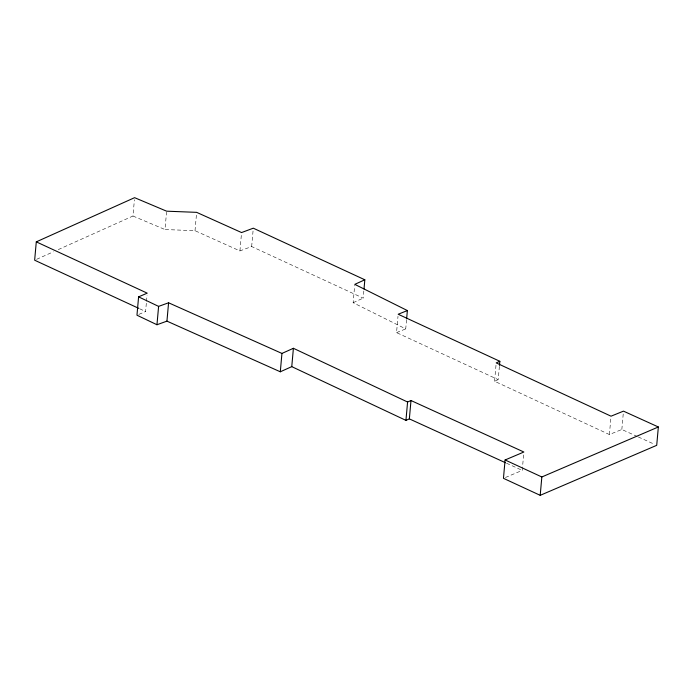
<?xml version="1.0" encoding="UTF-8"?>
<svg xmlns="http://www.w3.org/2000/svg" width="693" height="693" viewBox="0 0 693 693"><rect width="100%" height="100%" fill="white"/><g stroke="black" fill="none" stroke-linecap="round" stroke-linejoin="round"><path stroke-width="0.52" stroke-dasharray="3.46 2.6" d="M58.247 249.61L132.961 216.025L134.416 199.705M138.877 314.388L145.591 311.504L146.414 302.33M146.5 301.316L147.046 295.192M363.834 290.999L363.193 298.137L251.663 246.535L239.925 250.918L195.01 230.7L164.986 229.53L166.537 212.205M195.01 230.7L196.465 214.388M239.925 250.918L241.476 233.584M251.663 246.535L253.205 229.201M406.548 319.733L405.734 328.906L353.144 302.711L354.686 285.377M499.384 366.389L498.206 379.643L396.543 332.605L397.999 316.294M637.335 436.521L621.838 429.487L609.39 434.546L494.568 381.245L496.023 364.934M505.431 477.486L522.236 470.374L523.691 454.062M609.39 434.546L610.94 417.212M621.838 429.487L623.293 413.175M353.144 302.711L363.193 298.137M36.616 259.329L53.326 251.819M494.568 381.245L498.206 379.643M396.543 332.605L405.734 328.906M132.961 216.025L164.986 229.53M638.305 436.962L654.772 444.438M506.531 463.21L522.236 470.374M139.7 308.783L145.591 311.504"/><path stroke-width="1.04" d="M364.016 288.964L364.83 279.79L253.3 228.188L241.562 232.562L196.647 212.353L166.623 211.183L134.598 197.67L36.287 241.857L34.65 260.213L138.721 308.333M36.287 241.857L147.228 293.156L138.6 296.855L136.963 315.202L156.964 324.74L166.944 321.136L280.301 371.786L291.762 366.64L405.942 420.374L409.355 418.884L505.543 462.759M156.964 324.74L158.602 306.384L168.581 302.789L281.938 353.43L293.399 348.293L407.579 402.018L410.992 400.528L523.873 452.018L505.093 459.97L503.456 478.326L540.202 495.33L656.713 445.322L658.35 426.975L623.475 411.14L611.027 416.19L496.205 362.898L499.844 361.296L499.48 365.367M166.944 321.136L168.581 302.789M280.301 371.786L281.938 353.43M291.762 366.64L293.399 348.293M406.644 318.711L407.371 310.559L354.781 284.364L364.83 279.79M405.942 420.374L407.579 402.018M409.355 418.884L410.992 400.528M540.202 495.33L541.839 476.975L658.35 426.975M407.371 310.559L398.18 314.25L499.844 361.296M505.093 459.97L541.839 476.975M138.6 296.855L158.602 306.384"/></g></svg>
